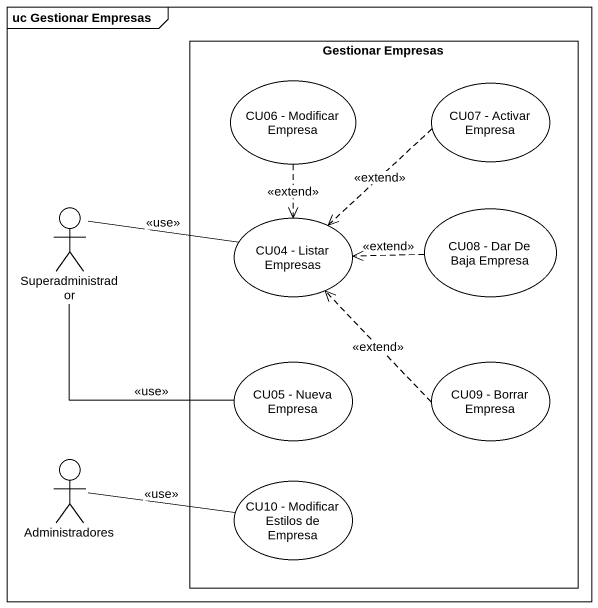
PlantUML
@startuml
mainframe uc Gestionar Empresas
rectangle "Gestionar Empresas" as Gestionar_Empresas {
  usecase "CU06 - Modificar Empresa" as CU06_Modificar_Empresa
  usecase "CU07 - Activar Empresa" as CU07_Activar_Empresa
  usecase "CU04 - Listar Empresas" as CU04_Listar_Empresas
  usecase "CU08 - Dar De Baja Empresa" as CU08_Dar_De_Baja_Empresa
  usecase "CU05 - Nueva Empresa" as CU05_Nueva_Empresa
  usecase "CU09 - Borrar Empresa" as CU09_Borrar_Empresa
  usecase "CU10 - Modificar Estilos de Empresa" as CU10_Modificar_Estilos_de
}
actor Superadministrador
actor Administradores
CU06_Modificar_Empresa ..> CU04_Listar_Empresas : <<extend>>
CU07_Activar_Empresa ..> CU04_Listar_Empresas : <<extend>>
Superadministrador -right- CU04_Listar_Empresas : <<use>>
Superadministrador -- CU05_Nueva_Empresa : <<use>>
CU08_Dar_De_Baja_Empresa .left.> CU04_Listar_Empresas : <<extend>>
CU09_Borrar_Empresa .up.> CU04_Listar_Empresas : <<extend>>
Administradores -right- CU10_Modificar_Estilos_de : <<use>>
@enduml
